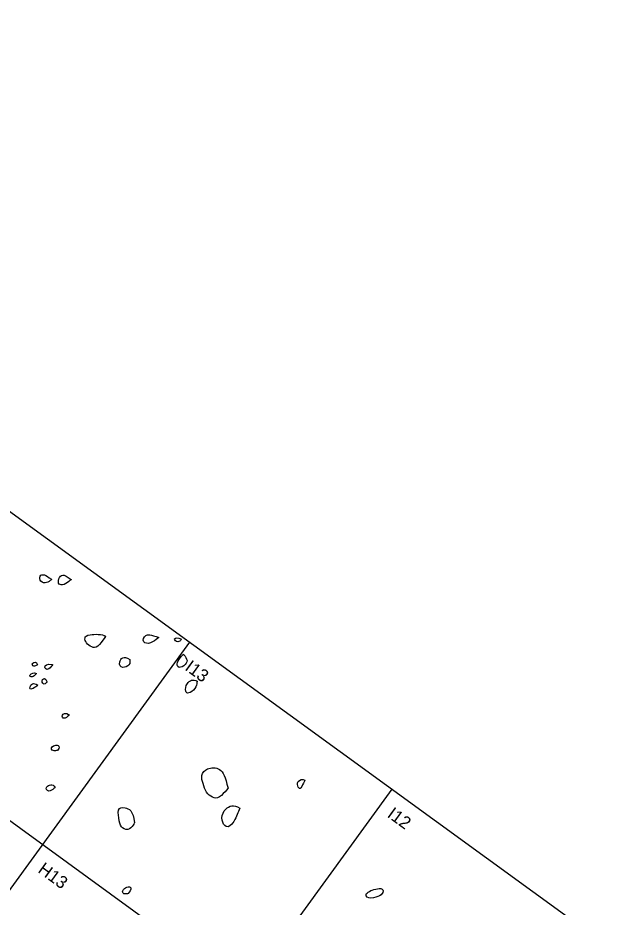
# Model space of a CAD drawing. Extents: x -823 to 4, y -30 to 727.
# Drawn here: x -523.766 to -521.402, y 153.214 to 156.74 of the extents above; entities that cross this region are included whole.
import ezdxf

# ---------------------------------------------------------------- set-up
doc = ezdxf.new("R2010")
doc.units = 0
for name, color, linetype in [('Cobbles n Brick', 7, 'Continuous'), ('Later village', 7, 'Continuous'), ('Quadrat Boundary', 7, 'Continuous'), ('Quadrat IDs', 7, 'Continuous'), ('River', 7, 'Continuous'), ('Road', 7, 'Continuous')]:
    doc.layers.add(name, color=color, linetype=linetype)

msp = doc.modelspace()

# ---------------------------------------------------------------- linework, layer by layer
at = {"layer": 'Cobbles n Brick'}
for points in [[(-523.6329, 154.5141), (-523.645, 154.5229), (-523.6616, 154.5349), (-523.681, 154.5314), (-523.6788, 154.502), (-523.6502, 154.4972), (-523.6329, 154.5141), (-523.6329, 154.5141), (-523.6329, 154.5141)], [(-523.5547, 154.5128), (-523.5718, 154.5252), (-523.5894, 154.5381), (-523.6058, 154.5155), (-523.606, 154.492), (-523.5837, 154.4893), (-523.5547, 154.5128), (-523.5547, 154.5128), (-523.5547, 154.5128)], [(-523.4178, 154.2879), (-523.4315, 154.2979), (-523.4926, 154.2961), (-523.5022, 154.2828), (-523.4974, 154.2617), (-523.4721, 154.2433), (-523.4516, 154.2402), (-523.4178, 154.2879), (-523.4178, 154.2879), (-523.4178, 154.2879)], [(-523.2065, 154.2834), (-523.24, 154.2951), (-523.2626, 154.2989), (-523.2751, 154.2608), (-523.2399, 154.2571), (-523.2065, 154.2834), (-523.2065, 154.2834), (-523.2065, 154.2834)], [(-523.1177, 154.2762), (-523.1318, 154.2864), (-523.1538, 154.2784), (-523.1303, 154.2613), (-523.1177, 154.2762), (-523.1177, 154.2762), (-523.1177, 154.2762)], [(-523.688, 154.1755), (-523.6921, 154.1894), (-523.7146, 154.1839), (-523.7043, 154.1646), (-523.688, 154.1755), (-523.688, 154.1755), (-523.688, 154.1755)], [(-523.3224, 154.1968), (-523.3472, 154.2148), (-523.3708, 154.1823), (-523.3529, 154.1583), (-523.3194, 154.1744), (-523.3224, 154.1968), (-523.3224, 154.1968), (-523.3224, 154.1968)], [(-523.1094, 154.217), (-523.1374, 154.1903), (-523.1371, 154.1576), (-523.1049, 154.1701), (-523.0894, 154.1914), (-523.1094, 154.217), (-523.1094, 154.217), (-523.1094, 154.217)], [(-523.6281, 154.1757), (-523.6524, 154.1816), (-523.6652, 154.164), (-523.6476, 154.1511), (-523.6281, 154.1757), (-523.6281, 154.1757), (-523.6281, 154.1757)], [(-523.6922, 154.1407), (-523.7016, 154.1475), (-523.7252, 154.1335), (-523.7103, 154.1227), (-523.6922, 154.1407), (-523.6922, 154.1407), (-523.6922, 154.1407)], [(-523.6503, 154.1069), (-523.6556, 154.125), (-523.6738, 154.1197), (-523.666, 154.0922), (-523.6503, 154.1069), (-523.6503, 154.1069), (-523.6503, 154.1069)], [(-523.0552, 154.11), (-523.0704, 154.121), (-523.1011, 154.1023), (-523.1024, 154.0664), (-523.0923, 154.059), (-523.0592, 154.0787), (-523.0552, 154.11), (-523.0552, 154.11), (-523.0552, 154.11)], [(-523.6863, 154.0943), (-523.7056, 154.1083), (-523.724, 154.083), (-523.7124, 154.0746), (-523.6863, 154.0943), (-523.6863, 154.0943), (-523.6863, 154.0943)], [(-523.5618, 153.9761), (-523.5778, 153.9877), (-523.5955, 153.9762), (-523.5846, 153.9564), (-523.5618, 153.9761), (-523.5618, 153.9761), (-523.5618, 153.9761)], [(-523.6083, 153.8357), (-523.5923, 153.8577), (-523.6346, 153.8598), (-523.635, 153.8315), (-523.6083, 153.8357), (-523.6083, 153.8357), (-523.6083, 153.8357)], [(-522.9329, 153.6855), (-522.9438, 153.7319), (-522.9607, 153.7699), (-523.0198, 153.7675), (-523.0418, 153.7372), (-523.0318, 153.7051), (-523.0202, 153.6668), (-522.995, 153.6484), (-522.9689, 153.6432), (-522.9329, 153.6855), (-522.9329, 153.6855), (-522.9329, 153.6855)], [(-523.6186, 153.6884), (-523.6268, 153.7061), (-523.6627, 153.6926), (-523.6448, 153.6662), (-523.6186, 153.6884), (-523.6186, 153.6884), (-523.6186, 153.6884)], [(-522.628, 153.7175), (-522.6376, 153.7244), (-522.6613, 153.7142), (-522.655, 153.6874), (-522.6455, 153.6805), (-522.628, 153.7175), (-522.628, 153.7175), (-522.628, 153.7175)], [(-522.8862, 153.6062), (-522.9103, 153.6237), (-522.9471, 153.6059), (-522.9611, 153.569), (-522.9488, 153.5318), (-522.9173, 153.5303), (-522.8862, 153.6062), (-522.8862, 153.6062), (-522.8862, 153.6062)], [(-523.3039, 153.5488), (-523.3077, 153.5977), (-523.3461, 153.6129), (-523.3728, 153.6072), (-523.3637, 153.5529), (-523.3549, 153.5246), (-523.3209, 153.5184), (-523.3039, 153.5488), (-523.3039, 153.5488), (-523.3039, 153.5488)], [(-523.3283, 153.2681), (-523.316, 153.2852), (-523.3164, 153.2972), (-523.3403, 153.2944), (-523.3554, 153.2736), (-523.3434, 153.2648), (-523.3283, 153.2681), (-523.3283, 153.2681), (-523.3283, 153.2681)], [(-522.3251, 153.2633), (-522.3058, 153.2899), (-522.3507, 153.291), (-522.3977, 153.2642), (-522.3684, 153.2429), (-522.3251, 153.2633), (-522.3251, 153.2633), (-522.3251, 153.2633)]]:
    msp.add_open_spline(points, degree=3, dxfattribs=at)
at = {"layer": 'Later village'}
msp.add_circle((-545.1062, 136.6973), 41.2492, dxfattribs=at)
at = {"layer": 'Quadrat Boundary'}
for p, q in [((-526.2921, 156.5954), (-519.0732, 151.3506)), ((-526.8748, 155.7933), (-519.656, 150.5485))]:
    msp.add_line(p, q, dxfattribs=at)
for points in [[(-527.163, 148.6497), (-523.0837, 154.2644), (-523.0837, 154.2644)], [(-526.3609, 148.067), (-522.2816, 153.6816), (-522.2816, 153.6816)]]:
    msp.add_lwpolyline(points, dxfattribs=at)
at = {"layer": 'River'}
msp.add_open_spline([(-542.0663, -26.3327), (-524.2341, -14.7774), (-512.2509, 3.1974), (-512.2509, 3.1974), (-512.2509, 19.8884), (-508.3991, 31.729), (-496.1305, 46.1374), (-491.7081, 50.2745), (-486.1445, 50.2745), (-472.3067, 47.8493), (-461.6073, 47.8493), (-450.0521, 54.4116), (-441.778, 51.7849), (-435.9289, 41.1444), (-432.5901, 33.1312), (-420.6646, 25.0241), (-410.6785, 21.8856), (-400.4072, 21.8856), (-381.0057, 20.1737), (-360.3203, 26.736), (-353.0279, 31.4456), (-346.5828, 37.2612), (-342.3454, 49.4186), (-339.1435, 57.4875), (-326.2251, 73.2424), (-320.297, 79.5841), (-315.9537, 81.9445), (-305.9677, 98.2075), (-298.4068, 114.4705), (-292.5579, 127.595), (-287.1369, 139.1503), (-274.155, 160.977)], degree=2, dxfattribs=at)
at = {"layer": 'Road'}
for points in [[(-574.7508, 101.4934), (-563.6682, 106.1689), (-556.4637, 110.4468), (-551.6427, 113.9484), (-546.0604, 119.0232), (-542.2544, 122.7278), (-540.9857, 124.6562), (-537.7378, 128.6653), (-533.069, 133.2326), (-530.7854, 135.4655), (-527.5375, 137.9521), (-522.1582, 141.606), (-519.3671, 143.0777), (-517.1342, 145.1076), (-515.0028, 147.5435), (-513.2774, 149.6241), (-512.0594, 151.5526), (-512.0594, 154.1407), (-513.0236, 156.9318), (-516.0685, 158.911), (-519.2149, 159.9767), (-524.3911, 159.9767), (-526.6748, 159.9767), (-532.7645, 159.9767), (-539.9707, 159.9767), (-544.6903, 159.9767), (-550.374, 159.9767), (-553.6823, 159.9767), (-556.9712, 160.6364), (-560.3713, 160.0274), (-563.1117, 160.5349), (-566.42, 160.5349), (-568.7955, 161.0931), (-575.1389, 161.0931)], [(-574.9091, 98.3403), (-570.4052, 100.2471), (-566.2958, 101.8579), (-562.022, 104.2578), (-557.8797, 106.7563), (-555.0525, 109.1562), (-552.0279, 111.6876), (-548.5432, 114.219), (-546.3734, 115.797), (-544.7625, 117.1449), (-543.5133, 118.5257), (-542.79, 119.6434), (-540.3244, 121.4844), (-539.108, 123.0953), (-537.8259, 124.9363), (-537.267, 125.9554), (-534.7685, 128.0923), (-531.9083, 131.0511), (-530.5933, 132.4647), (-528.8838, 134.2071), (-525.6292, 137.0673), (-523.821, 138.4151), (-522.3745, 139.3356), (-519.0213, 141.3082), (-517.3446, 142.2615), (-516.0296, 143.3135), (-514.9776, 144.4313), (-513.6297, 145.8121), (-512.3805, 147.7517), (-511.2956, 149.8228), (-510.6052, 152.3871), (-509.356, 155.6746), (-507.9094, 158.5348), (-507.4492, 159.3566), (-506.7259, 160.0799), (-506.1013, 160.0799), (-503.8001, 160.0799), (-498.6386, 160.0799), (-495.3303, 160.0799), (-492.1951, 159.6196), (-489.6966, 159.1594), (-484.8639, 159.1594), (-482.4641, 158.8306), (-479.1108, 158.3375), (-475.626, 157.7786), (-471.2536, 157.7786), (-467.7688, 157.417), (-463.6266, 156.365), (-458.9254, 154.9842), (-454.3887, 153.8007), (-452.5805, 153.4391)]]:
    msp.add_open_spline(points, degree=2, dxfattribs=at)

# ---------------------------------------------------------------- texts
at = {"layer": 'Quadrat IDs'}
for s, p in [('I13', (-523.1072, 154.1572)), ('I12', (-522.3051, 153.5744)), ('H13', (-523.6899, 153.3551))]:
    msp.add_text(s, height=0.04957, rotation=324, dxfattribs=at).set_placement(p)

doc.saveas('drawing.dxf')
